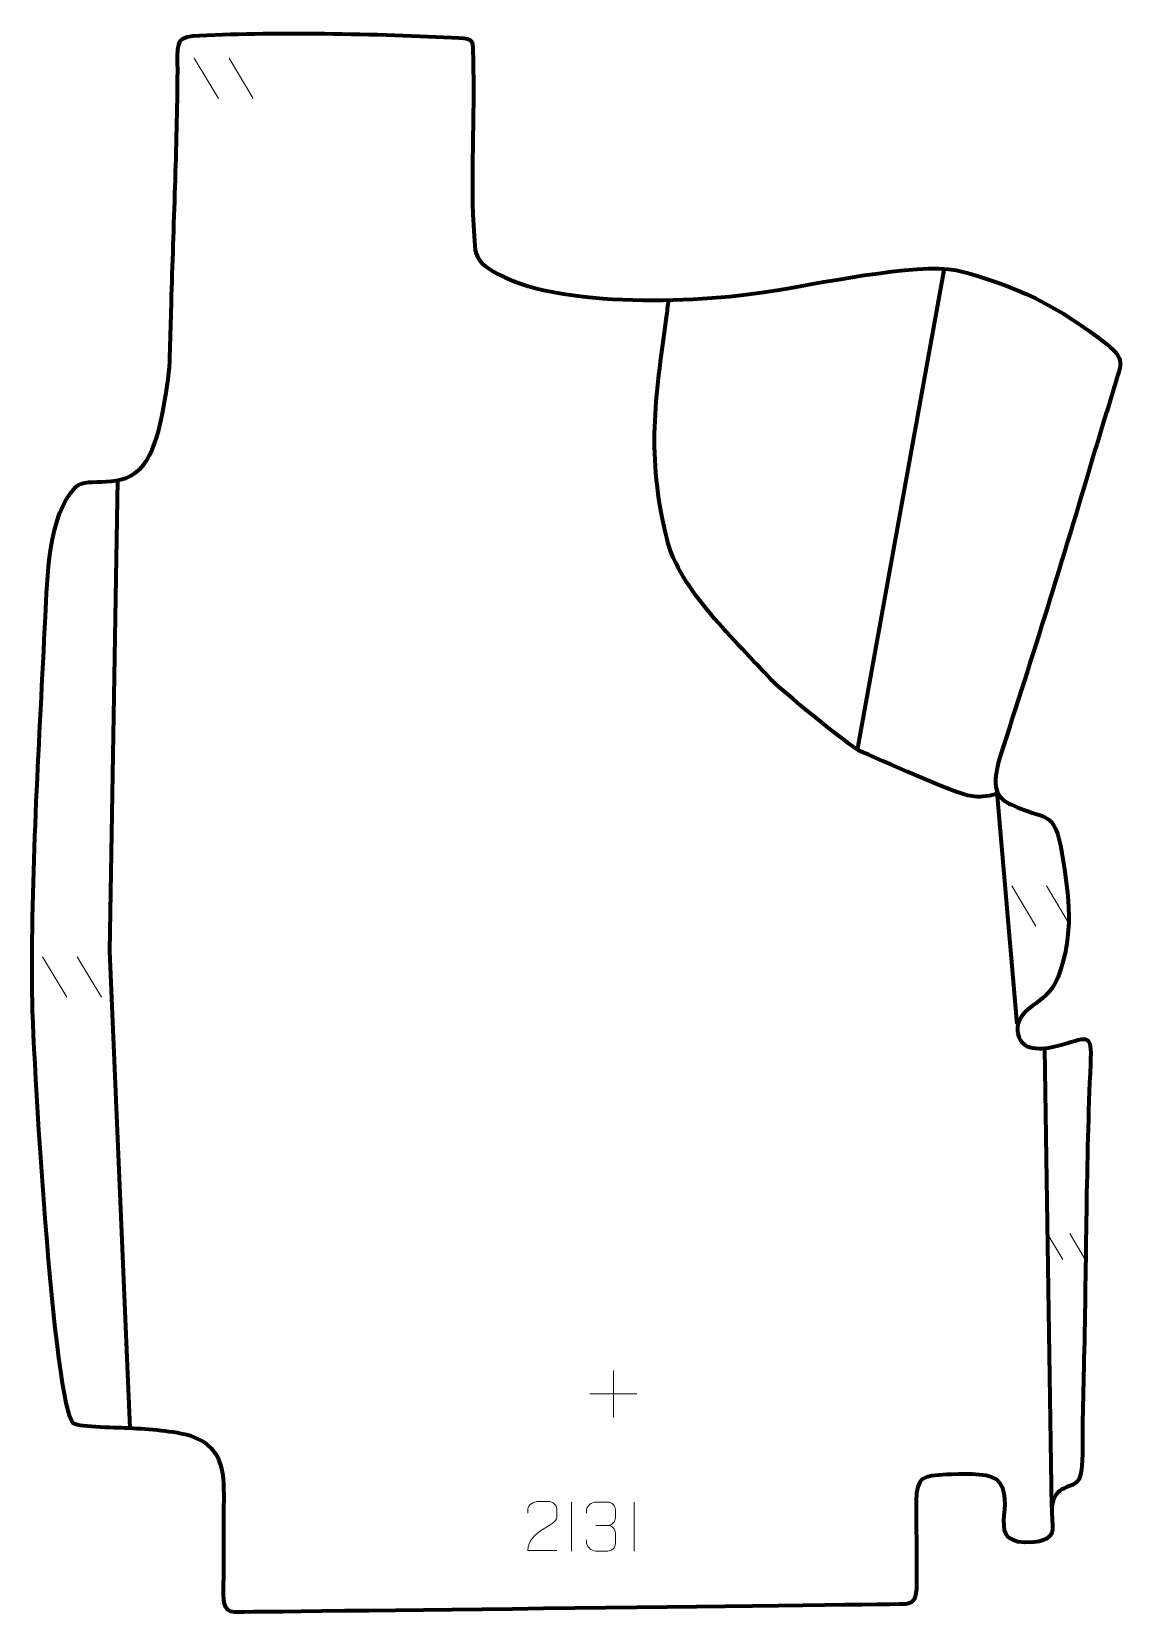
# Model space of a CAD drawing. Header units: millimetres. Extents: x -518 to 41, y -30 to 777.
import ezdxf

# ---------------------------------------------------------------- set-up
doc = ezdxf.new("R2010")
doc.units = ezdxf.units.MM
doc.header["$MEASUREMENT"] = 0
doc.layers.add('layer 2', color=7, linetype='Continuous')
doc.layers.add('layer 3', color=7, linetype='Continuous')

msp = doc.modelspace()

# ---------------------------------------------------------------- linework, layer by layer
at = {"layer": 'layer 2', "color": 250, "lineweight": 9}
for points in [[(-434.9024, 763.4085), (-434.9024, 763.4085), (-422.5381, 742.8642), (-422.5381, 742.8642)], [(-417.1725, 763.4085), (-417.1725, 763.4085), (-404.8082, 742.8642), (-404.8082, 742.8642)], [(-17.3001, 340.6532), (-17.3001, 340.6532), (-4.9358, 320.1089), (-4.9358, 320.1089)], [(0.4298, 340.6532), (0.4298, 340.6532), (12.7941, 320.1089), (12.7941, 320.1089)], [(-512.4296, 304.3587), (-512.4296, 304.3587), (-500.0653, 283.8144), (-500.0653, 283.8144)], [(-494.6997, 304.3587), (-494.6997, 304.3587), (-482.3354, 283.8144), (-482.3354, 283.8144)], [(0.8933, 163.1256), (0.8933, 163.1256), (8.8599, 149.8885), (8.8599, 149.8885)], [(12.317, 163.1256), (12.317, 163.1256), (20.2836, 149.8885), (20.2836, 149.8885)], [(-220.7619, 93.1684), (-220.7619, 93.1684), (-220.7619, 69.1905), (-220.7619, 69.1905)], [(-232.7508, 81.1794), (-232.7508, 81.1794), (-208.7729, 81.1794), (-208.7729, 81.1794)], [(-242.1301, 25.9409), (-242.1301, 25.9409), (-242.1301, 0.9668), (-242.1301, 0.9668)], [(-210.1301, 25.9409), (-210.1301, 25.9409), (-210.1301, 0.9668), (-210.1301, 0.9668)], [(-229.785, 14.0011), (-229.785, 14.0011), (-223.5886, 14.0011), (-223.5886, 14.0011)]]:
    msp.add_open_spline(points, degree=3, dxfattribs=at)
at = {"layer": 'layer 2', "color": 142, "lineweight": 158}
for points in [[(-96.0079, 410.0208), (-96.0079, 410.0208), (-51.6877, 656.0896), (-51.6877, 656.0896)], [(-14.4477, 269.9963), (-14.4477, 269.9963), (-24.8986, 390.3818), (-24.8986, 390.3818)], [(3.2156, 23.1955), (3.2156, 23.1955), (-0.4073, 257.6553), (-0.4073, 257.6553)]]:
    msp.add_open_spline(points, degree=3, dxfattribs=at)
for points, knots in [([(-24.6572, 387.6015), (-30.6184, 386.1699), (-34.2847, 385.857), (-37.5512, 386.3957), (-37.5512, 386.3957), (-47.6534, 388.062), (-84.0666, 405.0584), (-95.6117, 409.8859), (-95.6117, 409.8859), (-99.0288, 411.3147), (-136.3927, 441.6079), (-140.1094, 445.9092), (-140.1094, 445.9092), (-157.9072, 465.3467), (-187.0526, 491.8477), (-193.3915, 517.707), (-193.3915, 517.707), (-204.0873, 561.3406), (-199.2825, 588.8384), (-193.6687, 631.0392), (-193.6687, 631.0392), (-193.284, 633.9959), (-192.8993, 636.9525), (-192.5146, 639.9092)], [0, 0, 0, 0, 0.14285714, 0.14285714, 0.14285714, 0.14285714, 0.28571429, 0.28571429, 0.28571429, 0.28571429, 0.42857143, 0.42857143, 0.42857143, 0.42857143, 0.57142857, 0.57142857, 0.57142857, 0.57142857, 0.71428571, 0.71428571, 0.71428571, 0.71428571, 1, 1, 1, 1]), ([(-474.0749, 547.7808), (-474.0749, 547.7808), (-478.1828, 307.3695), (-478.1828, 307.3695), (-478.1828, 307.3695), (-478.1828, 307.3695), (-467.8506, 63.662), (-467.8506, 63.662)], [0, 0, 0, 0, 0.33333333, 0.33333333, 0.33333333, 0.33333333, 1, 1, 1, 1])]:
    msp.add_open_spline(points, degree=3, knots=knots, dxfattribs=at)
at = {"layer": 'layer 2', "color": 250, "lineweight": 9}
for points, knots in [([(-249.7094, 1.2638), (-254.6238, 1.2641), (-259.5382, 1.2641), (-264.4523, 1.2638), (-264.4523, 1.2638), (-264.4523, 11.1961), (-249.8013, 13.8373), (-249.7094, 18.1476), (-249.7094, 18.1476), (-249.7097, 19.5717), (-249.7097, 20.9954), (-249.7094, 22.4187), (-249.7094, 22.4187), (-249.7263, 24.4958), (-251.8491, 26.2206), (-253.5201, 26.2379), (-253.5201, 26.2379), (-255.5933, 26.2375), (-257.6662, 26.2375), (-259.7386, 26.2379), (-259.7386, 26.2379), (-261.5607, 26.2544), (-264.3854, 24.4623), (-264.4523, 22.3687), (-264.4523, 22.3687), (-264.4523, 22.3687), (-264.4523, 20.3139), (-264.4523, 20.3139)], [0, 0, 0, 0, 0.125, 0.125, 0.125, 0.125, 0.25, 0.25, 0.25, 0.25, 0.375, 0.375, 0.375, 0.375, 0.5, 0.5, 0.5, 0.5, 0.625, 0.625, 0.625, 0.625, 0.75, 0.75, 0.75, 0.75, 1, 1, 1, 1]), ([(-234.4947, 20.2463), (-234.4947, 20.2463), (-234.4947, 22.1035), (-234.4947, 22.1035), (-234.4947, 22.1035), (-234.509, 23.8454), (-231.8445, 25.9635), (-229.7854, 25.9408), (-229.7854, 25.9408), (-227.7213, 25.9408), (-225.6573, 25.9408), (-223.5936, 25.9408), (-223.5936, 25.9408), (-221.3991, 25.9496), (-219.8008, 24.1028), (-219.7564, 22.1907), (-219.7564, 22.1907), (-219.7568, 20.7556), (-219.7568, 19.3205), (-219.7564, 17.885), (-219.7564, 17.885), (-219.805, 16.2315), (-221.4076, 14.0015), (-223.6059, 14.0115), (-223.6059, 14.0115), (-221.4022, 14.0003), (-219.7942, 12.1971), (-219.7402, 10.1376), (-219.7402, 10.1376), (-219.7406, 8.3529), (-219.7406, 6.5682), (-219.7402, 4.7831), (-219.7402, 4.7831), (-219.7301, 2.7217), (-221.785, 0.9586), (-223.6059, 0.9667), (-223.6059, 0.9667), (-225.6712, 0.967), (-227.7364, 0.967), (-229.802, 0.9667), (-229.802, 0.9667), (-231.9706, 0.9782), (-234.5016, 3.3784), (-234.5202, 4.8402), (-234.5202, 4.8402), (-234.5202, 4.8402), (-234.5202, 6.7488), (-234.5202, 6.7488)], [0, 0, 0, 0, 0.07692308, 0.07692308, 0.07692308, 0.07692308, 0.15384615, 0.15384615, 0.15384615, 0.15384615, 0.23076923, 0.23076923, 0.23076923, 0.23076923, 0.30769231, 0.30769231, 0.30769231, 0.30769231, 0.38461538, 0.38461538, 0.38461538, 0.38461538, 0.46153846, 0.46153846, 0.46153846, 0.46153846, 0.53846154, 0.53846154, 0.53846154, 0.53846154, 0.61538462, 0.61538462, 0.61538462, 0.61538462, 0.69230769, 0.69230769, 0.69230769, 0.69230769, 0.76923077, 0.76923077, 0.76923077, 0.76923077, 0.84615385, 0.84615385, 0.84615385, 0.84615385, 1, 1, 1, 1])]:
    msp.add_open_spline(points, degree=3, knots=knots, dxfattribs=at)
at = {"layer": 'layer 3', "color": 242, "lineweight": 158}
msp.add_open_spline([(-71.3512, -26.1961), (-67.4494, -25.535), (-65.931, -23.2551), (-65.9351, -15.9051), (-65.9351, -15.9051), (-65.9452, -1.8088), (-66.0799, 12.3984), (-66.0352, 26.4739), (-66.0352, 26.4739), (-65.9957, 38.9069), (-62.6953, 39.4155), (-50.4333, 39.998), (-50.4333, 39.998), (-44.6489, 40.2729), (-29.9139, 40.9992), (-25.1856, 37.6732), (-25.1856, 37.6732), (-12.5626, 26.7212), (-33.6948, 2.9413), (-5.9486, 5.5156), (-5.9486, 5.5156), (9.7676, 6.9737), (0.4239, 17.5587), (4.0977, 27.3145), (4.0977, 27.3145), (5.6113, 31.3341), (8.3609, 32.5814), (12.0912, 34.0286), (12.0912, 34.0286), (17.3851, 35.6736), (18.0383, 39.1427), (18.4919, 44.5746), (18.4919, 44.5746), (19.111, 51.9869), (18.7768, 61.3585), (18.9396, 69.0448), (18.9396, 69.0448), (19.1679, 78.9934), (19.3961, 88.9421), (19.6244, 98.8907), (19.6244, 98.8907), (20.7738, 148.9894), (20.6074, 199.7035), (22.9305, 249.6567), (22.9305, 249.6567), (23.7392, 267.0306), (21.0103, 262.887), (5.8988, 258.9144), (5.8988, 258.9144), (-1.4701, 256.9773), (-13.4838, 255.7945), (-14.2946, 266.4961), (-14.2946, 266.4961), (-15.2252, 278.7783), (0.153, 279.8846), (5.5963, 292.3903), (5.5963, 292.3903), (5.5963, 292.3903), (6.4224, 294.2883), (6.4224, 294.2883), (6.4224, 294.2883), (14.6323, 316.0869), (12.0276, 334.9954), (8.348, 357.3594), (8.348, 357.3594), (4.5588, 380.3888), (-0.3253, 373.7808), (-17.568, 382.1896), (-17.568, 382.1896), (-20.8076, 383.7694), (-22.8113, 385.105), (-24.5819, 388.2733), (-24.5819, 388.2733), (-26.9847, 393.7161), (-24.4339, 402.5268), (-22.9241, 407.9147), (-22.9241, 407.9147), (-6.568, 458.1246), (9.105, 508.4912), (24.048, 559.1406), (24.048, 559.1406), (27.687, 571.4924), (31.5403, 583.6703), (35.2176, 595.9583), (35.2176, 595.9583), (38.7664, 607.8165), (40.7817, 609.4994), (31.327, 617.2457), (31.327, 617.2457), (7.7995, 636.0211), (-16.3155, 648.0405), (-45.6028, 655.0955), (-45.6028, 655.0955), (-64.8528, 659.1316), (-119.6905, 647.7484), (-141.6622, 644.1529), (-141.6622, 644.1529), (-178.1868, 638.4821), (-255.389, 634.7582), (-285.8933, 656.9133), (-285.8933, 656.9133), (-291.7281, 661.1511), (-291.4718, 665.4572), (-291.9633, 672.4743), (-291.9633, 672.4743), (-294.0237, 701.8947), (-291.6593, 733.5121), (-292.4919, 763.3664), (-292.4919, 763.3664), (-292.7547, 772.7842), (-291.93, 773.2763), (-299.745, 773.7229), (-299.745, 773.7229), (-339.7794, 776.0108), (-397.6109, 776.9494), (-435.6416, 774.7704), (-435.6416, 774.7704), (-444.7029, 774.2512), (-443.314, 769.1945), (-443.3953, 756.9122), (-443.3953, 756.9122), (-443.6551, 717.6578), (-445.4735, 677.7341), (-446.5817, 638.4271), (-446.5817, 638.4271), (-446.8616, 628.4467), (-447.1441, 618.4664), (-447.4299, 608.4862), (-447.4299, 608.4862), (-448.4523, 594.8802), (-452.385, 566.4855), (-460.6566, 555.8673), (-460.6566, 555.8673), (-471.7201, 541.6653), (-489.1504, 550.6456), (-495.5896, 544.2506), (-495.5896, 544.2506), (-509.4258, 530.5098), (-510.0822, 496.9022), (-510.9443, 478.2833), (-510.9443, 478.2833), (-514.0407, 415.1888), (-518.0234, 352.2613), (-517.8069, 289.051), (-517.8069, 289.051), (-517.6385, 257.7182), (-506.5829, 73.3453), (-496.5794, 66.1565), (-496.5794, 66.1565), (-493.5638, 63.9894), (-472.6198, 63.9447), (-467.8506, 63.662), (-467.8506, 63.662), (-458.3974, 63.1017), (-445.179, 62.2508), (-436.2948, 59.5687), (-436.2948, 59.5687), (-418.8751, 53.2661), (-419.6404, 39.7619), (-419.7384, 24.0055), (-419.7384, 24.0055), (-419.8031, 11.5582), (-419.7496, -0.9881), (-419.8887, -13.4067), (-419.8887, -13.4067), (-419.8887, -13.4067), (-419.911, -14.9049), (-419.911, -14.9049), (-419.911, -14.9049), (-420.08, -24.3002), (-420.4425, -30.0834), (-414.3284, -30.2315), (-414.3284, -30.2315), (-408.2143, -30.3796), (-71.3512, -26.1961), (-71.3512, -26.1961)], degree=3, knots=[0, 0, 0, 0, 0.02222222, 0.02222222, 0.02222222, 0.02222222, 0.04444444, 0.04444444, 0.04444444, 0.04444444, 0.06666667, 0.06666667, 0.06666667, 0.06666667, 0.08888889, 0.08888889, 0.08888889, 0.08888889, 0.11111111, 0.11111111, 0.11111111, 0.11111111, 0.13333333, 0.13333333, 0.13333333, 0.13333333, 0.15555556, 0.15555556, 0.15555556, 0.15555556, 0.17777778, 0.17777778, 0.17777778, 0.17777778, 0.2, 0.2, 0.2, 0.2, 0.22222222, 0.22222222, 0.22222222, 0.22222222, 0.24444444, 0.24444444, 0.24444444, 0.24444444, 0.26666667, 0.26666667, 0.26666667, 0.26666667, 0.28888889, 0.28888889, 0.28888889, 0.28888889, 0.31111111, 0.31111111, 0.31111111, 0.31111111, 0.33333333, 0.33333333, 0.33333333, 0.33333333, 0.35555556, 0.35555556, 0.35555556, 0.35555556, 0.37777778, 0.37777778, 0.37777778, 0.37777778, 0.4, 0.4, 0.4, 0.4, 0.42222222, 0.42222222, 0.42222222, 0.42222222, 0.44444444, 0.44444444, 0.44444444, 0.44444444, 0.46666667, 0.46666667, 0.46666667, 0.46666667, 0.48888889, 0.48888889, 0.48888889, 0.48888889, 0.51111111, 0.51111111, 0.51111111, 0.51111111, 0.53333333, 0.53333333, 0.53333333, 0.53333333, 0.55555556, 0.55555556, 0.55555556, 0.55555556, 0.57777778, 0.57777778, 0.57777778, 0.57777778, 0.6, 0.6, 0.6, 0.6, 0.62222222, 0.62222222, 0.62222222, 0.62222222, 0.64444444, 0.64444444, 0.64444444, 0.64444444, 0.66666667, 0.66666667, 0.66666667, 0.66666667, 0.68888889, 0.68888889, 0.68888889, 0.68888889, 0.71111111, 0.71111111, 0.71111111, 0.71111111, 0.73333333, 0.73333333, 0.73333333, 0.73333333, 0.75555556, 0.75555556, 0.75555556, 0.75555556, 0.77777778, 0.77777778, 0.77777778, 0.77777778, 0.8, 0.8, 0.8, 0.8, 0.82222222, 0.82222222, 0.82222222, 0.82222222, 0.84444444, 0.84444444, 0.84444444, 0.84444444, 0.86666667, 0.86666667, 0.86666667, 0.86666667, 0.88888889, 0.88888889, 0.88888889, 0.88888889, 0.91111111, 0.91111111, 0.91111111, 0.91111111, 0.93333333, 0.93333333, 0.93333333, 0.93333333, 0.95555556, 0.95555556, 0.95555556, 0.95555556, 1, 1, 1, 1], dxfattribs=at)

doc.saveas('drawing.dxf')
